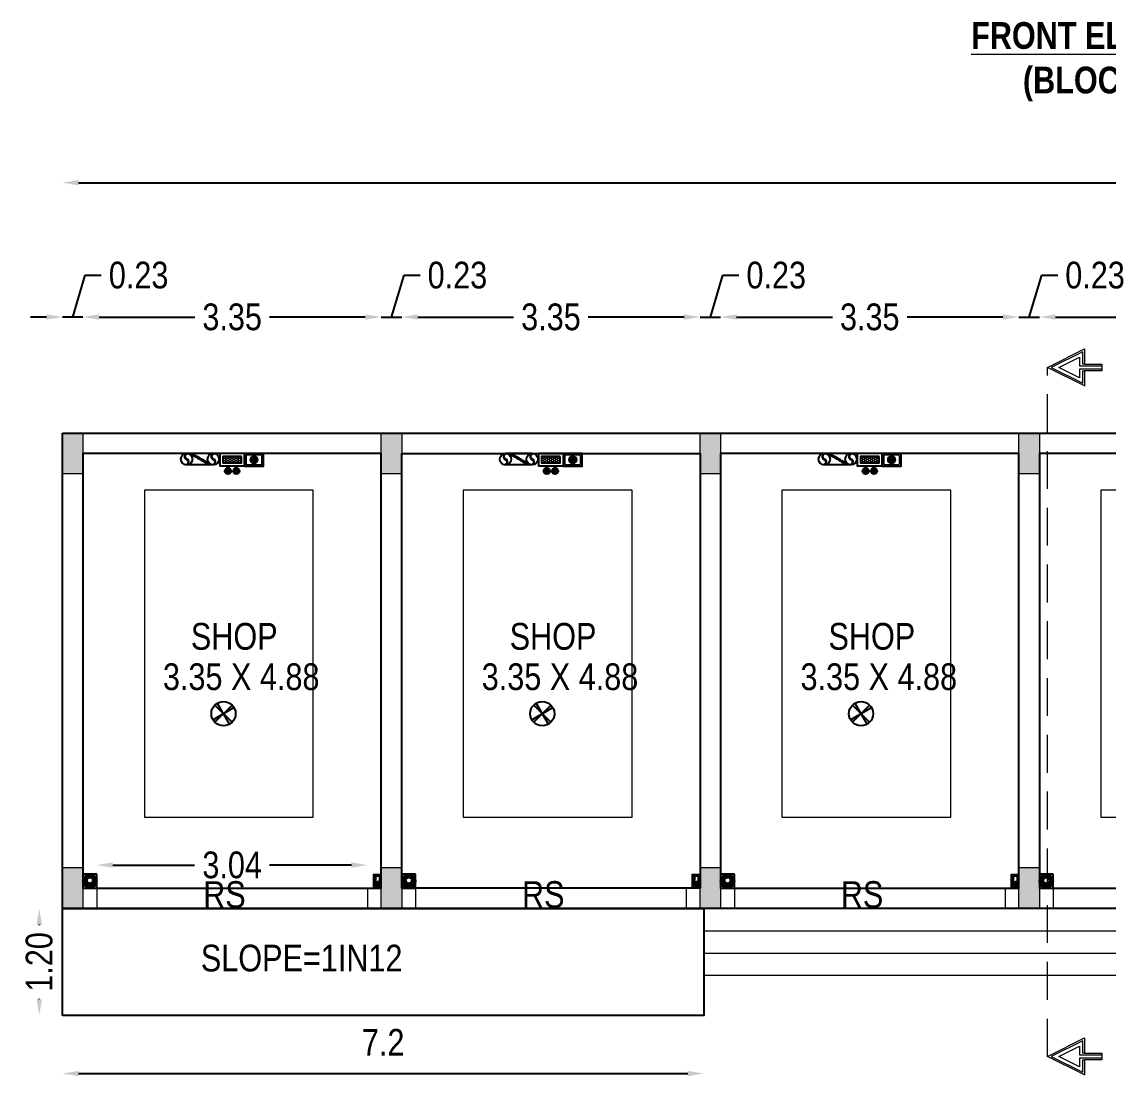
# Model space of a CAD drawing. Header units: metres. Extents: x 3750 to 6203, y 1588 to 3614.
# Drawn here: x 3797.79 to 3809.99, y 1654.06 to 1665.9 of the extents above; entities that cross this region are included whole.
import ezdxf

# ---------------------------------------------------------------- set-up
doc = ezdxf.new("R2010")
doc.units = ezdxf.units.M
doc.linetypes.add('DASHED', pattern=[0.75, 0.5, -0.25])
for name, color, linetype in [('00', 7, 'Continuous'), ('BLK_5_FLR_0_CARPET_AREA', 13, 'Continuous'), ('BLK_6_FLR_0_CARPET_AREA', 13, 'Continuous'), ('BLK_6_FLR_0_EXIT_WIDTH_DOOR', 2, 'Continuous'), ('BLK_6_FLR_0_ROOF_AREA', 54, 'Continuous'), ('BLK_7_DA_RAMP_1', 1, 'Continuous'), ('SOLAR_PANEL', 3, 'Continuous'), ('VPORTS', 6, 'Continuous')]:
    doc.layers.add(name, color=color, linetype=linetype)
doc.styles.get("Standard").update_dxf_attribs({"font": 'swissc.ttf'})
doc.styles.add('style2', font='swisscb.ttf')
doc.styles.add('style2a', font='swissc.ttf')
doc.dimstyles.new('ISO-25', dxfattribs={"dimtxt": 0.6, "dimasz": 0.18, "dimexe": 1.25, "dimexo": 0.625, "dimtad": 1, "dimdsep": 46, "dimtxsty": 'Standard', "dimcen": 0.18, "dimse1": 1, "dimse2": 1, "dimadec": 0, "dimazin": 0, "dimtfac": 1, "dimtmove": 0, "dimatfit": 3, "dimfxl": 0, "dimarcsym": 0})
doc.dimstyles.get("Standard").update_dxf_attribs({"dimtxt": 0.3, "dimasz": 0.18, "dimexe": 0.18, "dimexo": 0.0625, "dimgap": 0.09, "dimtad": 0, "dimzin": 0, "dimdsep": 46, "dimtxsty": 'style2a', "dimcen": 0.09, "dimse1": 1, "dimse2": 1, "dimadec": 0, "dimazin": 0, "dimtfac": 1, "dimtofl": 0, "dimtmove": 0, "dimatfit": 3, "dimfxl": 0, "dimtolj": 1, "dimtzin": 0, "dimarcsym": 0})

# ---------------------------------------------------------------- blocks, each defined once
blk = doc.blocks.new('*D274')
at = {"color": 0, "lineweight": -2, "ltscale": 10}
for p, q in [((3798.366168755708, 1662.583863564685), (3798.506925249216, 1663.053051876373)), ((3798.506925249216, 1663.053051876373), (3798.686925249214, 1663.053051876373)), ((3798.071168755708, 1662.583863564685), (3797.891168755707, 1662.583863564685)), ((3798.48116875571, 1662.583863564685), (3798.251168755708, 1662.583863564685)), ((3798.661168755707, 1662.583863564685), (3798.841168755707, 1662.583863564685))]:
    blk.add_line(p, q, dxfattribs=at)
at = {"color": 0, "ltscale": 10}
for points in [[(3798.071168755708, 1662.613863564685), (3798.071168755708, 1662.553863564685), (3798.251168755708, 1662.583863564685)], [(3798.661168755707, 1662.613863564685), (3798.661168755707, 1662.553863564685), (3798.48116875571, 1662.583863564685)]]:
    blk.add_solid(points, dxfattribs=at)
at = {"layer": 'Defpoints', "color": 0, "ltscale": 10}
for p in [(3798.251168755708, 1662.583863564685), (3798.251168755708, 1661.051225409136), (3798.48116875571, 1661.051225409136)]:
    blk.add_point(p, dxfattribs=at)
at = {"color": 0, "lineweight": 18, "ltscale": 10, "insert": (3799.105951223241, 1663.053051876373), "char_height": 0.3, "attachment_point": 5, "style": 'style2a'}
blk.add_mtext('\\A1;0.23', dxfattribs=at)
blk = doc.blocks.new('*D275')
at = {"color": 0, "lineweight": -2, "ltscale": 10}
for p, q in [((3798.661168755707, 1662.583863564685), (3799.736850573889, 1662.583863564685)), ((3801.651168755706, 1662.583863564685), (3800.575486937525, 1662.583863564685))]:
    blk.add_line(p, q, dxfattribs=at)
at = {"color": 0, "ltscale": 10}
for points in [[(3798.661168755707, 1662.613863564685), (3798.661168755707, 1662.553863564685), (3798.48116875571, 1662.583863564685)], [(3801.651168755706, 1662.613863564685), (3801.651168755706, 1662.553863564685), (3801.831168755706, 1662.583863564685)]]:
    blk.add_solid(points, dxfattribs=at)
at = {"layer": 'Defpoints', "color": 0, "ltscale": 10}
for p in [(3801.831168755706, 1662.583863564685), (3798.48116875571, 1661.051225409136), (3801.831168755706, 1661.051225409133)]:
    blk.add_point(p, dxfattribs=at)
at = {"color": 0, "lineweight": 18, "ltscale": 10, "insert": (3800.156168755707, 1662.583863564685), "char_height": 0.3, "attachment_point": 5, "style": 'style2a'}
blk.add_mtext('\\A1;3.35', dxfattribs=at)
blk = doc.blocks.new('*D276')
at = {"color": 0, "lineweight": -2, "ltscale": 10}
for p, q in [((3801.946168755706, 1662.583863564685), (3802.086925249213, 1663.053051876373)), ((3802.086925249213, 1663.053051876373), (3802.266925249212, 1663.053051876373)), ((3801.651168755706, 1662.583863564685), (3801.471168755706, 1662.583863564685)), ((3801.831168755706, 1662.583863564685), (3802.061168755705, 1662.583863564685)), ((3802.241168755705, 1662.583863564685), (3802.421168755707, 1662.583863564685))]:
    blk.add_line(p, q, dxfattribs=at)
at = {"color": 0, "ltscale": 10}
for points in [[(3801.651168755706, 1662.613863564685), (3801.651168755706, 1662.553863564685), (3801.831168755706, 1662.583863564685)], [(3802.241168755705, 1662.613863564685), (3802.241168755705, 1662.553863564685), (3802.061168755705, 1662.583863564685)]]:
    blk.add_solid(points, dxfattribs=at)
at = {"layer": 'Defpoints', "color": 0, "ltscale": 10}
for p in [(3802.061168755705, 1662.583863564685), (3801.831168755706, 1661.051225409133), (3802.061168755705, 1661.051225409133)]:
    blk.add_point(p, dxfattribs=at)
at = {"color": 0, "lineweight": 18, "ltscale": 10, "insert": (3802.685951223239, 1663.053051876373), "char_height": 0.3, "attachment_point": 5, "style": 'style2a'}
blk.add_mtext('\\A1;0.23', dxfattribs=at)
blk = doc.blocks.new('*D277')
at = {"color": 0, "lineweight": -2, "ltscale": 10}
for p, q in [((3802.241168755712, 1662.583863564687), (3803.316850573894, 1662.583863564687)), ((3805.231168755712, 1662.583863564687), (3804.15548693753, 1662.583863564687))]:
    blk.add_line(p, q, dxfattribs=at)
at = {"color": 0, "ltscale": 10}
for points in [[(3802.241168755712, 1662.613863564686), (3802.241168755712, 1662.553863564687), (3802.061168755713, 1662.583863564687)], [(3805.231168755712, 1662.613863564686), (3805.231168755712, 1662.553863564687), (3805.411168755711, 1662.583863564687)]]:
    blk.add_solid(points, dxfattribs=at)
at = {"layer": 'Defpoints', "color": 0, "ltscale": 10}
for p in [(3805.411168755711, 1662.583863564687), (3802.061168755713, 1661.051225409136), (3805.411168755711, 1661.051225409138)]:
    blk.add_point(p, dxfattribs=at)
at = {"color": 0, "lineweight": 18, "ltscale": 10, "insert": (3803.736168755712, 1662.583863564687), "char_height": 0.3, "attachment_point": 5, "style": 'style2a'}
blk.add_mtext('\\A1;3.35', dxfattribs=at)
blk = doc.blocks.new('*D278')
at = {"color": 0, "lineweight": -2, "ltscale": 10}
for p, q in [((3805.526168755704, 1662.583863564685), (3805.666925249211, 1663.053051876373)), ((3805.666925249211, 1663.053051876373), (3805.84692524921, 1663.053051876373)), ((3805.231168755705, 1662.583863564685), (3805.051168755704, 1662.583863564685)), ((3805.411168755706, 1662.583863564685), (3805.641168755704, 1662.583863564685)), ((3805.821168755704, 1662.583863564685), (3806.001168755705, 1662.583863564685))]:
    blk.add_line(p, q, dxfattribs=at)
at = {"color": 0, "ltscale": 10}
for points in [[(3805.231168755705, 1662.613863564685), (3805.231168755705, 1662.553863564685), (3805.411168755706, 1662.583863564685)], [(3805.821168755704, 1662.613863564685), (3805.821168755704, 1662.553863564685), (3805.641168755704, 1662.583863564685)]]:
    blk.add_solid(points, dxfattribs=at)
at = {"layer": 'Defpoints', "color": 0, "ltscale": 10}
for p in [(3805.641168755704, 1662.583863564685), (3805.411168755706, 1661.051225409136), (3805.641168755704, 1661.05122540913)]:
    blk.add_point(p, dxfattribs=at)
at = {"color": 0, "lineweight": 18, "ltscale": 10, "insert": (3806.265951223237, 1663.053051876373), "char_height": 0.3, "attachment_point": 5, "style": 'style2a'}
blk.add_mtext('\\A1;0.23', dxfattribs=at)
blk = doc.blocks.new('*D279')
at = {"color": 0, "lineweight": -2, "ltscale": 10}
for p, q in [((3805.821168755708, 1662.58386356469), (3806.896850573887, 1662.58386356469)), ((3808.811168755703, 1662.58386356469), (3807.735486937524, 1662.58386356469))]:
    blk.add_line(p, q, dxfattribs=at)
at = {"color": 0, "ltscale": 10}
for points in [[(3805.821168755708, 1662.61386356469), (3805.821168755708, 1662.55386356469), (3805.641168755708, 1662.58386356469)], [(3808.811168755703, 1662.61386356469), (3808.811168755703, 1662.55386356469), (3808.991168755702, 1662.58386356469)]]:
    blk.add_solid(points, dxfattribs=at)
at = {"layer": 'Defpoints', "color": 0, "ltscale": 10}
for p in [(3808.991168755702, 1662.58386356469), (3805.641168755708, 1661.051225409136), (3808.991168755702, 1661.05122540914)]:
    blk.add_point(p, dxfattribs=at)
at = {"color": 0, "lineweight": 18, "ltscale": 10, "insert": (3807.316168755705, 1662.58386356469), "char_height": 0.3, "attachment_point": 5, "style": 'style2a'}
blk.add_mtext('\\A1;3.35', dxfattribs=at)
blk = doc.blocks.new('*D280')
at = {"color": 0, "lineweight": -2, "ltscale": 10}
for p, q in [((3809.1061687557, 1662.583863564685), (3809.246925249207, 1663.053051876373)), ((3809.246925249207, 1663.053051876373), (3809.426925249208, 1663.053051876373)), ((3808.811168755698, 1662.583863564685), (3808.631168755698, 1662.583863564685)), ((3808.991168755698, 1662.583863564685), (3809.221168755702, 1662.583863564685)), ((3809.401168755702, 1662.583863564685), (3809.581168755702, 1662.583863564685))]:
    blk.add_line(p, q, dxfattribs=at)
at = {"color": 0, "ltscale": 10}
for points in [[(3808.811168755698, 1662.613863564685), (3808.811168755698, 1662.553863564685), (3808.991168755698, 1662.583863564685)], [(3809.401168755702, 1662.613863564685), (3809.401168755702, 1662.553863564685), (3809.221168755702, 1662.583863564685)]]:
    blk.add_solid(points, dxfattribs=at)
at = {"layer": 'Defpoints', "color": 0, "ltscale": 10}
for p in [(3809.221168755702, 1662.583863564685), (3808.991168755698, 1661.051225409136), (3809.221168755702, 1661.051225409136)]:
    blk.add_point(p, dxfattribs=at)
at = {"color": 0, "lineweight": 18, "ltscale": 10, "insert": (3809.845951223233, 1663.053051876373), "char_height": 0.3, "attachment_point": 5, "style": 'style2a'}
blk.add_mtext('\\A1;0.23', dxfattribs=at)
blk = doc.blocks.new('*D281')
at = {"color": 0, "lineweight": -2, "ltscale": 10}
for p, q in [((3809.401168755702, 1662.583863564685), (3810.476850573883, 1662.583863564685)), ((3812.391168755701, 1662.583863564685), (3811.31548693752, 1662.583863564685))]:
    blk.add_line(p, q, dxfattribs=at)
at = {"color": 0, "ltscale": 10}
for points in [[(3809.401168755702, 1662.613863564685), (3809.401168755702, 1662.553863564685), (3809.221168755702, 1662.583863564685)], [(3812.391168755701, 1662.613863564685), (3812.391168755701, 1662.553863564685), (3812.5711687557, 1662.583863564685)]]:
    blk.add_solid(points, dxfattribs=at)
at = {"layer": 'Defpoints', "color": 0, "ltscale": 10}
for p in [(3812.5711687557, 1662.583863564685), (3809.221168755702, 1661.051225409136), (3812.5711687557, 1661.051225409136)]:
    blk.add_point(p, dxfattribs=at)
at = {"color": 0, "lineweight": 18, "ltscale": 10, "insert": (3810.896168755702, 1662.583863564685), "char_height": 0.3, "attachment_point": 5, "style": 'style2a'}
blk.add_mtext('\\A1;3.35', dxfattribs=at)
blk = doc.blocks.new('*D291')
at = {"color": 0, "lineweight": -2, "ltscale": 10}
for p, q in [((3798.431168755707, 1664.092147696647), (3812.167402521935, 1664.092147696647)), ((3826.941168755695, 1664.092147696647), (3813.204934989467, 1664.092147696647))]:
    blk.add_line(p, q, dxfattribs=at)
at = {"color": 0, "ltscale": 10}
for points in [[(3798.431168755707, 1664.122147696647), (3798.431168755707, 1664.062147696647), (3798.251168755708, 1664.092147696647)], [(3826.941168755695, 1664.122147696647), (3826.941168755695, 1664.062147696647), (3827.121168755695, 1664.092147696647)]]:
    blk.add_solid(points, dxfattribs=at)
at = {"layer": 'Defpoints', "color": 0, "ltscale": 10}
for p in [(3827.121168755695, 1664.092147696647), (3798.251168755708, 1661.281225409136), (3827.121168755695, 1661.281225409116)]:
    blk.add_point(p, dxfattribs=at)
at = {"color": 0, "lineweight": 18, "ltscale": 10, "insert": (3812.686168755701, 1664.092147696647), "char_height": 0.3, "attachment_point": 5, "style": 'style2a'}
blk.add_mtext('\\A1;28.87', dxfattribs=at)
blk = doc.blocks.new('*D331')
at = {"layer": 'BLK_6_FLR_0_EXIT_WIDTH_DOOR', "color": 0, "lineweight": -2}
for p, q in [((3798.816168755706, 1656.429116486747), (3799.735194729731, 1656.429116486747)), ((3801.496168755704, 1656.429116486747), (3800.577142781679, 1656.429116486747))]:
    blk.add_line(p, q, dxfattribs=at)
at = {"layer": 'BLK_6_FLR_0_EXIT_WIDTH_DOOR', "color": 0}
for points in [[(3798.816168755706, 1656.459116486747), (3798.816168755706, 1656.399116486747), (3798.636168755706, 1656.429116486747)], [(3801.496168755704, 1656.459116486747), (3801.496168755704, 1656.399116486747), (3801.676168755704, 1656.429116486747)]]:
    blk.add_solid(points, dxfattribs=at)
at = {"layer": 'Defpoints', "color": 0}
for p in [(3801.676168755704, 1656.429116486747), (3798.636168755706, 1656.171225409136), (3801.676168755704, 1656.171225409136)]:
    blk.add_point(p, dxfattribs=at)
at = {"layer": 'BLK_6_FLR_0_EXIT_WIDTH_DOOR', "color": 0, "insert": (3800.156168755705, 1656.429116486747), "char_height": 0.3, "attachment_point": 5, "style": 'style2a'}
blk.add_mtext('\\A1;3.04', dxfattribs=at)
blk = doc.blocks.new('*D333')
at = {"layer": 'BLK_7_DA_RAMP_1', "color": 0, "lineweight": -2}
for p, q in [((3797.990163436917, 1655.761225409136), (3797.990163436917, 1655.754991642902)), ((3797.990163436917, 1654.921225409136), (3797.990163436917, 1654.927459175369))]:
    blk.add_line(p, q, dxfattribs=at)
at = {"layer": 'BLK_7_DA_RAMP_1', "color": 0}
for points in [[(3797.960163436917, 1655.761225409136), (3798.020163436917, 1655.761225409136), (3797.990163436917, 1655.941225409136)], [(3797.960163436917, 1654.921225409136), (3798.020163436917, 1654.921225409136), (3797.990163436917, 1654.741225409136)]]:
    blk.add_solid(points, dxfattribs=at)
at = {"layer": 'Defpoints', "color": 0}
for p in [(3797.990163436917, 1655.941225409136), (3804.210617631819, 1655.941225409136), (3804.210617631819, 1654.741225409136)]:
    blk.add_point(p, dxfattribs=at)
at = {"layer": 'BLK_7_DA_RAMP_1', "color": 0, "insert": (3797.990163436917, 1655.341225409134), "char_height": 0.3, "attachment_point": 5, "rotation": 90, "style": 'style2a'}
blk.add_mtext('\\A1;1.20', dxfattribs=at)
blk = doc.blocks.new('*D334')
at = {"layer": 'BLK_7_DA_RAMP_1', "color": 0, "lineweight": -2}
blk.add_line((3798.431168755705, 1654.087162557296), (3805.273249922973, 1654.087162557296), dxfattribs=at)
at = {"layer": 'BLK_7_DA_RAMP_1', "color": 0}
for points in [[(3798.431168755705, 1654.117162557296), (3798.431168755705, 1654.057162557296), (3798.251168755705, 1654.087162557296)], [(3805.273249922973, 1654.117162557296), (3805.273249922973, 1654.057162557296), (3805.453249922973, 1654.087162557296)]]:
    blk.add_solid(points, dxfattribs=at)
at = {"layer": 'Defpoints', "color": 0}
for p in [(3798.251168755705, 1655.360024848178), (3805.453249922973, 1655.360024848178), (3805.453249922973, 1654.087162557296)]:
    blk.add_point(p, dxfattribs=at)
at = {"layer": 'BLK_7_DA_RAMP_1', "color": 0, "insert": (3801.852209339339, 1654.438331388465), "char_height": 0.3, "attachment_point": 5}
blk.add_mtext('7.2', dxfattribs=at)
blk = doc.blocks.new('auto-sprinkler')
at = {"layer": '00'}
h = blk.add_hatch(color=161, dxfattribs=at)
h.dxf.hatch_style = 1
h.paths.add_polyline_path([(5.82e-14, -1.293e-13), (-0.0750000000000014, 0.1299038105677039, 0.0655434628151658), (-0.106066017177958, 0.1060660171780574)])
h.paths.add_polyline_path([(-1.805e-13, -6.54e-14), (0.1299038105676527, 0.0749999999999943, 0.0655434628153172), (0.1060660171779424, 0.1060660171780148)])
h.paths.add_polyline_path([(0.0749999999999432, -0.1299038105676598, 0.0655434628150144), (0.1060660171778358, -0.1060660171780774), (5.83e-14, -1.293e-13)])
h.paths.add_polyline_path([(-0.129903810567711, -0.0749999999999502, 0.0655434628151658), (-0.1060660171780645, -0.1060660171779068), (-1.804e-13, -6.53e-14)])
at = {"layer": '00', "color": 170}
for points in [[(-0.1299038105676409, -0.0749999999999098), (0.1299038105675827, 0.0749999999999538)], [(-0.1060660171781656, -0.1060660171780079), (0.1060660171777663, 0.1060660171778387)], [(0.1060660171777663, -0.1060660171780079), (-0.1060660171778245, 0.106066017177924)], [(0.0749999999999027, -0.1299038105675898), (-0.0749999999999609, 0.1299038105676338)]]:
    blk.add_lwpolyline(points, dxfattribs=at)
blk.add_circle((-2.91e-14, 2.2e-14), 0.15, dxfattribs=at)
blk = doc.blocks.new('siern')
blk.add_hatch(color=5).paths.add_polyline_path([(-0.1593222198534196, 4.061119889346909, -0.050918795279975), (-2.084215844903134, 0.0151086477926867, 0.0925672966546958), (-4.033540109677136, -4.074294274310353, -0.0032073073232835), (-4.026732467605971, -4.061119889249931, -0.0483688946395163), (-3.836825126619751, -3.704532133112332, -0.0178884246563004), (-1.736111600250296, -0.1050856800138717, 0.1175623139878069)])
at = {"layer": 'VPORTS', "lineweight": 18}
h = blk.add_hatch(color=20, dxfattribs=at)
edge = h.paths.add_edge_path()
edge.add_arc((-3.003242993894826, 5.125836620620271), 1.15591213153334, 152.305571092109, 342.6944289075761)
edge.add_arc((-1.069537870018141, 4.324869732675344), 0.947658435111645, -16.15980825423901, 151.159808253957, ccw=False)
edge.add_arc((-1.182811693612317, 4.598336933856721), 1.155912131525198, 332.3055710921348, 522.6944289076076)
edge.add_arc((-3.116516817488141, 5.399303821803434), 0.9476584351198534, 163.8401917457499, 331.159808253898, ccw=False)
h = blk.add_hatch(color=20, dxfattribs=at)
edge = h.paths.add_edge_path()
edge.add_arc((-3.003242993894497, -4.598336933864606), 1.155912131531942, 152.3055710922763, 342.6944289077433)
edge.add_arc((-1.069537870018141, -5.399303821805893), 0.947658435111645, -16.15980825423901, 151.159808253957, ccw=False)
edge.add_arc((-1.182811693611987, -5.125836620620876), 1.155912131526594, 332.3055710919675, 522.6944289074403)
edge.add_arc((-3.116516817488947, -4.324869732677806), 0.9476584351170516, 163.8401917461589, 331.1598082543069, ccw=False)
at = {"color": 1}
for points in [[(-4.186054687499563, -4.862086777240619), (-4.186054687499563, 4.862086777240619)], [(0, -4.862086777240619), (0, 4.862086777240619)]]:
    blk.add_lwpolyline(points, dxfattribs=at)
at = {"color": 5}
blk.add_lwpolyline([(-0.1593222198534196, 4.061119889346909, -0.050918795279975), (-2.084215844903134, 0.0151086477926867, 0.0925672966540532), (-4.033540109669047, -4.074294274279964, -0.0196862209365316), (-1.736111600250296, -0.1050856800138717, 0.1175623139878069)], format="xyb", close=True, dxfattribs=at)
at = {"layer": 'VPORTS', "color": 251, "lineweight": 18}
for points in [[(-4.026732467633336, 5.663053665186451, 1.095032819744272), (-1.899656831361426, 4.781990088442399, -0.8950427931265029), (-0.159322219880778, 4.061119889294785, 1.095032819744327), (-2.286397856138135, 4.942183466031565, -0.8950427931261273)], [(-4.026732467633336, -4.061119889302061, 1.095032819744272), (-1.899656831361426, -4.942183466038841, -0.8950427931265029), (-0.159322219880778, -5.663053665186451, 1.095032819744327), (-2.286397856138135, -4.781990088442399, -0.8950427931261273)]]:
    blk.add_lwpolyline(points, format="xyb", close=True, dxfattribs=at)
at = {"layer": 'VPORTS'}
for centre in [(-2.093027343749779, 4.862086777240619), (-2.093027343749779, -4.862086777240619)]:
    blk.add_circle(centre, 2.09302734375, dxfattribs=at)
at = {"layer": 'VPORTS', "lineweight": 18}
blk.add_circle((-2.093027343749779, -4.862086777240619), 2.09302734375, dxfattribs=at)
blk = doc.blocks.new('EmerLight')
h = blk.add_hatch(color=1)
edge = h.paths.add_edge_path()
edge.add_arc((0, 12.75), 2.25, 0, 360)
for points in [[(-0.375, 9), (0.375, 9), (0.375, 10.53147008133764, -0.083920216900384), (-0.375, 10.53147008133764)], [(6.375, 10.53147008133764, -0.083920216900384), (5.625, 10.53147008133764), (5.625, 9), (6.375, 9)]]:
    blk.add_hatch(color=171).paths.add_polyline_path(points)
h = blk.add_hatch(color=1)
edge = h.paths.add_edge_path()
edge.add_arc((6, 12.75), 2.25, 0, 360)
at = {"lineweight": 18}
h = blk.add_hatch(dxfattribs=at)
h.set_pattern_fill('HONEY', color=145, scale=7.5, style=0)
h.set_pattern_definition([(0, (-23575.41711731013, -1310.215376773727), (1.40625, 0.8118988124999997), [0.9375, -1.875]), (120, (-23575.41711731013, -1310.215376773727), (-1.406249996927416, 0.8118988178218671), [0.9374999999999996, -1.874999999999999]), (59.99999999999999, (-23575.41711731013, -1310.215376773727), (3.0725816e-09, 1.623797630321865), [-1.875, 0.9375])])
h.paths.add_polyline_path([(-3.75, 2.25), (9.75, 2.25), (9.75, 6.75), (-3.75, 6.75)])
at = {"color": 5}
for points in [[(-6, 0), (12, 0), (12, 9), (-6, 9)], [(-3.75, 2.25), (9.75, 2.25), (9.75, 6.75), (-3.75, 6.75)]]:
    blk.add_lwpolyline(points, close=True, dxfattribs=at)
at = {"color": 171}
for points in [[(-0.375, 10.53147008133766), (-0.375, 9)], [(0.375, 10.53147008133766), (0.375, 9)], [(5.625, 10.53147008133766), (5.625, 9)], [(6.375, 10.53147008133766), (6.375, 9)]]:
    blk.add_lwpolyline(points, dxfattribs=at)
at = {"color": 1}
for centre in [(0, 12.75), (6, 12.75)]:
    blk.add_circle(centre, 2.25, dxfattribs=at)
blk = doc.blocks.new('switch1')
for points in [[(7.344669914111362, 10.87500000000051), (6.969669914111362, 10.5), (-6.969669914111362, 10.50000000000051), (-7.344669914111362, 10.875)], [(-7.875, 10.34466991411068), (-7.5, 9.96966991411068), (-7.5, 2.030330085889318), (-7.875, 1.655330085889318)], [(-7.344669914111362, 1.124999999999487), (-6.969669914111362, 1.5), (6.969669914111362, 1.499999999999485), (7.344669914111362, 1.125)], [(7.875, 1.655330085889318), (7.5, 2.030330085889318), (7.5, 9.96966991411068), (7.875, 10.34466991411068)]]:
    blk.add_hatch(color=254).paths.add_polyline_path(points)
h = blk.add_hatch(color=20)
edge = h.paths.add_edge_path()
edge.add_arc((0, 6), 3.75, 0, 360)
edge = h.paths.add_edge_path(flags=17)
edge.add_arc((0, 6), 2.25, 0, 360)
h = blk.add_hatch()
h.set_pattern_fill('ANSI31', color=1, scale=0.3, style=0)
h.set_pattern_definition([(45, (0, 0), (-0.6735192090801866, 0.6735192090801866), [])])
edge = h.paths.add_edge_path()
edge.add_arc((0, 6), 2.25, 0, 360)
at = {"color": 7, "lineweight": 25}
blk.add_lwpolyline([(-9, 0), (9, 0), (9, 12), (-9, 12)], close=True, dxfattribs=at)
at = {"color": 7, "lineweight": 20}
for points in [[(7.344669914111362, 10.87500000000051), (6.969669914111362, 10.5), (-6.969669914111362, 10.50000000000051), (-7.344669914111362, 10.875)], [(-7.875, 10.34466991411068), (-7.5, 9.96966991411068), (-7.5, 2.030330085889318), (-7.875, 1.655330085889318)], [(-7.344669914111362, 1.124999999999487), (-6.969669914111362, 1.5), (6.969669914111362, 1.499999999999485), (7.344669914111362, 1.125)], [(7.875, 1.655330085889318), (7.5, 2.030330085889318), (7.5, 9.96966991411068), (7.875, 10.34466991411068)]]:
    blk.add_lwpolyline(points, close=True, dxfattribs=at)
at = {"color": 20, "lineweight": 5}
for radius in [3.75, 2.25]:
    blk.add_circle((0, 6), radius, dxfattribs=at)
blk = doc.blocks.new('cylinder1')
for color, points in [(250, [(-7.5, 38.5), (-7.5, 37), (-1.5, 37), (1.819e-12, 37), (1.819e-12, 38.49999999999989)]), (250, [(-1.5, 36.49111867737474), (-1.5, 37), (-7.5, 35.86409997163537), (-7.5, 35.60965931032275), (-6.156004991853456, 35.60965931032275)]), (7, [(-3.582362558996101, 28.5413344918561, 1), (-4.882362558996101, 28.5413344918561, 1)]), (250, [(-1.5, 37), (-1.5, 33), (0, 33), (0, 34), (-0.25, 34), (-0.25, 36), (0, 36), (0, 37)]), (253, [(0.25, 36), (-0.25, 36), (-0.25, 34), (0.25, 34)]), (250, [(1.5, 37), (0, 37), (0, 36), (0.25, 36), (0.25, 34), (0, 34), (0, 33), (1.5, 33)]), (250, [(1.5, 36), (1.5, 35.5), (6.005287903726634, 35.5, -0.3128595630404711), (6, 6.750000000000008), (6, 6.199155247696468, 0.33166186902408), (6.116349988142244, 36)]), (254, [(6, 5.949155247696468), (6, 5.699155247696468), (6.5, 5.699155247696468), (6.5, 7.499999999999996), (6, 7.499999999999996), (6, 7.249999999999996), (6.25, 7.249999999999996), (6.25, 5.949155247696468)])]:
    blk.add_hatch(color=color).paths.add_polyline_path(points)
at = {"lineweight": 25}
for points in [[(-1.5, 36.49111867737474), (-6.156004991853478, 35.60965931032274), (-7.5, 35.60965931032274), (-7.5, 35.86409997163537), (-1.5, 37), (-7.5, 37), (-7.5, 38.5), (1.819e-12, 38.49999999999989), (1.819e-12, 37)], [(-1.5, 37), (1.5, 37), (1.5, 32.80947501931109)], [(-1.5, 32.80947501931109), (-1.5, 37)], [(-1.5, 33), (1.5, 33)], [(0, 36), (0, 37)], [(0, 33), (0, 34)]]:
    blk.add_lwpolyline(points, dxfattribs=at)
at = {"lineweight": 15}
blk.add_lwpolyline([(-6, 27), (6, 27, 0.9999999999999998)], format="xyb", close=True, dxfattribs=at)
for points in [[(-6, 27), (6, 27)], [(-6, 0), (6, 0)], [(6, 13.5), (6, 0)], [(6, 6.75), (6, 0)]]:
    blk.add_lwpolyline(points)
for points in [[(-6, 27), (6, 27), (6, 0), (-6, 0)], [(-4, 19), (-4, 25), (4, 25), (4, 19)]]:
    blk.add_lwpolyline(points, close=True, dxfattribs=at)
at = {"lineweight": 25}
blk.add_lwpolyline([(0.25, 34), (0.25, 36), (-0.25, 36), (-0.25, 34)], close=True, dxfattribs=at)
at = {"lineweight": 20}
blk.add_lwpolyline([(6, 6.75), (6, 6.199155247696468, 0.33166186902408), (6.116349988142244, 36), (1.5, 36), (1.5, 35.5), (6.005287903726638, 35.5, -0.3128595630404712)], format="xyb", close=True, dxfattribs=at)
blk.add_lwpolyline([(6, 5.949155247696468), (6, 5.699155247696468), (6.5, 5.699155247696468), (6.5, 7.499999999999996), (6, 7.499999999999996), (6, 7.249999999999996), (6.25, 7.249999999999996), (6.25, 5.949155247696468)], close=True)
at = {"lineweight": 25}
blk.add_circle((-4.232362558996101, 28.5413344918561), 0.75, dxfattribs=at)
blk.add_circle((-4.232362558996101, 28.5413344918561), 0.65)
blk = doc.blocks.new('cylinderfinal')
at = {"lineweight": 20}
for points in [[(-13.5, -45), (13.5, -45), (13.5, 0), (-13.5, 0)], [(-10.5, -42), (10.5, -42), (10.5, -3.000000000000003), (-10.5, -3)]]:
    blk.add_lwpolyline(points, close=True, dxfattribs=at)
blk.add_lwpolyline([(-10.5, -42), (10.5, -42), (10.5, -3.000000000000003), (-10.5, -3)], close=True)
at = {"lineweight": 15, "xscale": 0.8699999999998906, "yscale": 0.8699999999998906, "zscale": 1.5}
blk.add_blockref('cylinder1', (-0.9169508714730908, -39.34066445374083), dxfattribs=at)
blk = doc.blocks.new('firehose')
for color, points in [(1, [(17.86590924663701, -33.80699138375383, -0.116019250224305), (19.87579712504467, -42.77884124641268, 8.409187339897612), (14.59864054587834, -51.09568462217719), (14.77462580959121, -50.77462580962811, 0.1304771358826283), (16.87429619267437, -42.26563069466236, -8.334124280871839)]), (1, [(14.77462580960812, -50.77462580959722), (16.97056274847867, -52.97056274847321, 1.016121270503578), (-17.69770766127203, -32.71501239939127, 0.1199886114363758), (-17.22691750119171, -41.21855472397618, -1.237160893247075)]), (46, [(11.7215557009913, -56.1764135710655), (11.1782557328388, -55.44013883738443), (13.28999017388378, -53.48312164735034), (14.77462580960855, -50.77462580959764), (16.97056274848546, -52.97056274848), (14.64841727244311, -54.01667111922507)])]:
    blk.add_hatch(color=color).paths.add_polyline_path(points)
at = {"color": 240}
blk.add_lwpolyline([(-36, -72), (36, -72), (36, 0), (-36, 0)], close=True, dxfattribs=at)
at = {"color": 46}
blk.add_lwpolyline([(11.7215557009913, -56.1764135710655), (11.1782557328388, -55.44013883738443), (13.28999017388378, -53.48312164735034), (14.77462580960855, -50.77462580959764), (16.97056274848546, -52.97056274848), (14.64841727244311, -54.01667111922507)], close=True, dxfattribs=at)
at = {"color": 240}
for radius in [36, 33, 30, 27, 24]:
    blk.add_circle((0, -36), radius, dxfattribs=at)
for centre, radius, start, end in [((0, -36), 21, 341.1675392881562, 315.0000000001473), ((0, -36), 18, 6.997948917371504, 339.6294282853439), ((-0.2015950538298057, -42.56555608450435), 20.07852502711841, 328.7873606831993, 150.6199113101466), ((-0.2015950538298057, -42.56555608450435), 17.0785250271184, 331.2710783775393, 175.476322851673)]:
    blk.add_arc(centre, radius, start, end, dxfattribs=at)

msp = doc.modelspace()

# ---------------------------------------------------------------- hatches: boundary and pattern name
at = {"lineweight": 18, "ltscale": 10}
h = msp.add_hatch(color=256, dxfattribs=at)
h.dxf.hatch_style = 1
h.paths.add_polyline_path([(3798.251169419835, 1660.821225409136), (3798.481169419839, 1660.821225409136), (3798.481169419839, 1661.281225409136), (3798.251169419835, 1661.281225409136)])
h = msp.add_hatch(color=256, dxfattribs=at)
h.dxf.hatch_style = 1
h.paths.add_polyline_path([(3801.831169419833, 1660.821225409133), (3802.061169419836, 1660.821225409133), (3802.061169419836, 1661.281225409133), (3801.831169419833, 1661.281225409133)])
h = msp.add_hatch(color=256, dxfattribs=at)
h.dxf.hatch_style = 1
h.paths.add_polyline_path([(3805.411169419833, 1660.82122540913), (3805.641169419834, 1660.82122540913), (3805.641169419834, 1661.28122540913), (3805.411169419833, 1661.28122540913)])
h = msp.add_hatch(color=256, dxfattribs=at)
h.dxf.hatch_style = 1
h.paths.add_polyline_path([(3808.991169419831, 1660.821225409128), (3809.221169419833, 1660.821225409128), (3809.221169419833, 1661.281225409128), (3808.991169419831, 1661.281225409128)])
h = msp.add_hatch(color=256, dxfattribs=at)
h.dxf.hatch_style = 1
h.paths.add_polyline_path([(3798.251169419831, 1655.941225409135), (3798.481169419835, 1655.941225409135), (3798.481169419835, 1656.401225409135), (3798.251169419831, 1656.401225409135)])
h = msp.add_hatch(color=256, dxfattribs=at)
h.dxf.hatch_style = 1
h.paths.add_polyline_path([(3801.83116941983, 1655.941225409133), (3802.061169419835, 1655.941225409133), (3802.061169419835, 1656.401225409133), (3801.83116941983, 1656.401225409133)])
h = msp.add_hatch(color=256, dxfattribs=at)
h.dxf.hatch_style = 1
h.paths.add_polyline_path([(3805.411169419829, 1655.94122540913), (3805.641169419831, 1655.94122540913), (3805.641169419831, 1656.40122540913), (3805.411169419829, 1656.40122540913)])
h = msp.add_hatch(color=256, dxfattribs=at)
h.dxf.hatch_style = 1
h.paths.add_polyline_path([(3808.991169419826, 1655.941225409128), (3809.221169419829, 1655.941225409128), (3809.221169419829, 1656.401225409128), (3808.991169419826, 1656.401225409128)])

# ---------------------------------------------------------------- linework, layer by layer
at = {"linetype": 'ByBlock', "lineweight": 18}
for p, q in [((3809.313197082428, 1662.017206464007), (3809.727971032013, 1662.22545145535)), ((3809.727971032013, 1662.22545145535), (3809.727971032013, 1662.055578130676)), ((3809.727203598681, 1661.810203205882), (3809.313197082428, 1662.017206464007)), ((3809.727971032013, 1662.055578130676), (3809.921491356345, 1662.055578130676)), ((3809.921491356345, 1661.97883479733), (3809.727971032013, 1661.97883479733)), ((3809.727971032013, 1661.97883479733), (3809.727971032013, 1661.808961472664)), ((3809.921491356345, 1662.055578130676), (3809.921491356345, 1661.97883479733)), ((3809.313197082428, 1654.279016917602), (3809.727971032013, 1654.487261908945)), ((3809.727971032013, 1654.487261908945), (3809.727971032013, 1654.317388584271)), ((3809.727203598681, 1654.072013659477), (3809.313197082428, 1654.279016917602)), ((3809.727971032013, 1654.317388584271), (3809.921491356345, 1654.317388584271)), ((3809.921491356345, 1654.317388584271), (3809.921491356345, 1654.240645250926)), ((3809.921491356345, 1654.240645250926), (3809.727971032013, 1654.240645250926)), ((3809.727971032013, 1654.240645250926), (3809.727971032013, 1654.070771926259))]:
    msp.add_line(p, q, dxfattribs=at)
at = {"linetype": 'DASHED', "lineweight": 18, "ltscale": 0.85}
msp.add_line((3809.313197082428, 1654.279016917602), (3809.313197082428, 1662.017206464003), dxfattribs=at)
at = {"linetype": 'Continuous', "lineweight": 18}
for p, q in [((3798.251168755708, 1661.281225409136), (3827.121168755701, 1661.281225409136)), ((3798.251168755708, 1661.281225409136), (3798.251168755708, 1655.941225409135)), ((3798.48116875571, 1661.051225409136), (3801.831168755703, 1661.051225409136)), ((3798.48116875571, 1661.051225409136), (3798.481168755705, 1656.171225409136)), ((3801.831168755706, 1661.051225409133), (3801.831168755703, 1656.171225409133)), ((3802.061168755713, 1661.051225409136), (3805.411168755706, 1661.051225409136)), ((3802.061168755705, 1661.051225409133), (3802.061168755702, 1656.171225409133)), ((3805.411168755706, 1661.051225409131), (3805.4111687557, 1656.171225409131)), ((3805.641168755708, 1661.051225409136), (3808.991168755698, 1661.051225409136)), ((3805.641168755704, 1661.05122540913), (3805.6411687557, 1656.17122540913)), ((3808.991168755702, 1661.051225409128), (3808.991168755698, 1656.171225409128)), ((3809.221168755702, 1661.051225409136), (3812.5711687557, 1661.051225409136)), ((3809.221168755702, 1661.051225409128), (3809.221168755698, 1656.171225409128)), ((3798.48116875571, 1656.171225409136), (3798.636168755706, 1656.171225409136)), ((3798.636168755704, 1656.171225409136), (3798.636168755704, 1655.941225409135)), ((3801.676168755707, 1656.171225409136), (3801.831168755695, 1656.171225409136)), ((3801.676168755704, 1656.171225409136), (3801.676168755704, 1655.941225409135)), ((3802.061168755705, 1656.171225409136), (3802.216168755708, 1656.171225409136)), ((3802.216168755708, 1656.171225409131), (3802.216168755708, 1655.94122540913)), ((3805.256168755708, 1656.171225409136), (3805.411168755697, 1656.171225409136)), ((3805.256168755708, 1656.171225409131), (3805.256168755708, 1655.94122540913)), ((3805.641168755704, 1656.171225409136), (3805.796168755706, 1656.171225409136)), ((3805.796168755706, 1656.171225409128), (3805.796168755706, 1655.941225409128)), ((3808.836168755703, 1656.171225409136), (3808.991168755698, 1656.171225409136)), ((3808.836168755706, 1656.171225409128), (3808.836168755706, 1655.941225409128)), ((3809.221168755702, 1656.171225409136), (3809.376168755705, 1656.171225409136)), ((3809.376168755705, 1656.171225409136), (3809.376168755705, 1655.941225409136)), ((3798.251168755705, 1655.941225409135), (3798.636168755706, 1655.941225409135)), ((3798.251168755712, 1655.941225409135), (3827.121168755693, 1655.941225409135)), ((3798.251168755712, 1655.941225409135), (3798.251168755712, 1655.191225409135)), ((3801.676168755704, 1655.941225409135), (3802.216168755708, 1655.941225409136)), ((3805.256168755713, 1655.941225409135), (3805.796168755703, 1655.941225409135)), ((3808.836168755703, 1655.941225409135), (3809.376168755705, 1655.941225409135)), ((3805.453249922973, 1655.691225409136), (3827.121168755693, 1655.691225409136)), ((3805.453249922973, 1655.441225409135), (3827.121168755693, 1655.441225409135)), ((3805.453249922973, 1655.191225409135), (3827.121168755693, 1655.191225409135))]:
    msp.add_line(p, q, dxfattribs=at)
at = {"linetype": 'ByBlock', "lineweight": 18}
for points in [[(3809.727971032013, 1662.055578130676), (3809.708785198678, 1662.055578130676), (3809.708785198678, 1662.19440812491), (3809.354381876872, 1662.017206464007)], [(3809.921491356345, 1661.998020630672), (3809.670413532002, 1661.998020630672), (3809.670413532002, 1661.902091463985), (3809.440183531966, 1662.017206464007), (3809.670413532002, 1662.132321464022), (3809.670413532002, 1662.036392297341), (3809.689599365341, 1662.036392297341), (3809.921491356345, 1662.036392297341)], [(3809.354381876872, 1662.017206464007), (3809.708785198678, 1661.840004803104), (3809.708785198678, 1661.97883479733), (3809.727203598681, 1661.97883479733)], [(3809.727971032013, 1654.317388584271), (3809.708785198678, 1654.317388584271), (3809.708785198678, 1654.456218578505), (3809.354381876872, 1654.279016917602)], [(3809.921491356345, 1654.259831084267), (3809.670413532002, 1654.259831084267), (3809.670413532002, 1654.16390191758), (3809.440183531966, 1654.279016917602), (3809.670413532002, 1654.394131917617), (3809.670413532002, 1654.298202750937), (3809.689599365341, 1654.298202750937), (3809.921491356345, 1654.298202750937)], [(3809.354381876872, 1654.279016917602), (3809.708785198678, 1654.101815256699), (3809.708785198678, 1654.240645250926), (3809.727203598681, 1654.240645250926)]]:
    msp.add_lwpolyline(points, dxfattribs=at)
at = {"lineweight": 18, "ltscale": 10}
for points in [[(3798.481169419835, 1660.821225409136), (3798.251169419835, 1660.821225409136), (3798.251169419835, 1661.281225409136), (3798.481169419839, 1661.281225409136), (3798.481169419839, 1660.821225409136)], [(3802.061169419835, 1660.821225409133), (3801.831169419833, 1660.821225409133), (3801.831169419833, 1661.281225409133), (3802.061169419836, 1661.281225409133), (3802.061169419836, 1660.821225409133)], [(3805.641169419831, 1660.82122540913), (3805.411169419833, 1660.82122540913), (3805.411169419833, 1661.28122540913), (3805.641169419834, 1661.28122540913), (3805.641169419834, 1660.82122540913)], [(3809.221169419829, 1660.821225409128), (3808.991169419831, 1660.821225409128), (3808.991169419831, 1661.281225409128), (3809.221169419833, 1661.281225409128), (3809.221169419833, 1660.821225409128)], [(3798.481169419832, 1655.941225409135), (3798.251169419831, 1655.941225409135), (3798.251169419831, 1656.401225409135), (3798.481169419835, 1656.401225409135), (3798.481169419835, 1655.941225409135)], [(3802.061169419829, 1655.941225409133), (3801.83116941983, 1655.941225409133), (3801.83116941983, 1656.401225409133), (3802.061169419835, 1656.401225409133), (3802.061169419835, 1655.941225409133)], [(3805.641169419827, 1655.94122540913), (3805.411169419829, 1655.94122540913), (3805.411169419829, 1656.40122540913), (3805.641169419831, 1656.40122540913), (3805.641169419831, 1655.94122540913)], [(3809.221169419826, 1655.941225409128), (3808.991169419826, 1655.941225409128), (3808.991169419826, 1656.401225409128), (3809.221169419829, 1656.401225409128), (3809.221169419829, 1655.941225409128)]]:
    msp.add_lwpolyline(points, dxfattribs=at)
at = {"layer": 'BLK_5_FLR_0_CARPET_AREA'}
msp.add_lwpolyline([(3805.6411687557, 1656.17122540913), (3808.991168755698, 1656.17122540913), (3808.991168755698, 1661.051225409136), (3805.6411687557, 1661.051225409136)], close=True, dxfattribs=at)
at = {"layer": 'BLK_6_FLR_0_CARPET_AREA'}
for points in [[(3798.481168755703, 1656.171225409136), (3801.831169419833, 1656.171225409136), (3801.831169419833, 1661.051225409136), (3798.481168755703, 1661.051225409136)], [(3802.061169419836, 1661.051225409133), (3805.411169419829, 1661.051225409133), (3805.411169419829, 1656.171225409136), (3802.061169419836, 1656.171225409136)], [(3809.221168755698, 1656.171225409128), (3812.571169419829, 1656.171225409128), (3812.571169419829, 1661.051225409125), (3809.221168755698, 1661.051225409125)]]:
    msp.add_lwpolyline(points, close=True, dxfattribs=at)
at = {"layer": 'BLK_6_FLR_0_ROOF_AREA', "ltscale": 0.01}
msp.add_lwpolyline([(3798.251168755708, 1661.281225409136), (3827.121169419821, 1661.281225409136), (3827.121169419821, 1655.941225409135), (3798.251168755708, 1655.941225409135)], close=True, dxfattribs=at)
at = {"layer": 'BLK_7_DA_RAMP_1'}
msp.add_lwpolyline([(3798.251168755705, 1654.741225409135), (3798.251168755705, 1655.941225409135), (3805.453249922973, 1655.941225409135), (3805.453249922973, 1654.741225409135)], close=True, dxfattribs=at)
at = {"layer": 'SOLAR_PANEL', "color": 3, "linetype": 'ByBlock', "lineweight": 18}
for points in [[(3799.17054764536, 1660.640334822456), (3799.17054764536, 1656.968334822452), (3801.066547645359, 1656.968334822452), (3801.066547645359, 1660.640334822456), (3799.17054764536, 1660.640334822456)], [(3802.750548309485, 1660.640334822453), (3802.750548309485, 1656.968334822449), (3804.646548309485, 1656.968334822449), (3804.646548309485, 1660.640334822453), (3802.750548309485, 1660.640334822453)], [(3806.330547645357, 1660.640334822456), (3806.330547645357, 1656.968334822452), (3808.226547645357, 1656.968334822452), (3808.226547645357, 1660.640334822456), (3806.330547645357, 1660.640334822456)], [(3809.910548309482, 1660.640334822434), (3809.910548309482, 1656.96833482243), (3811.806548309482, 1656.96833482243), (3811.806548309482, 1660.640334822434), (3809.910548309482, 1660.640334822434)]]:
    msp.add_lwpolyline(points, dxfattribs=at)

# ---------------------------------------------------------------- block references
for name, p, xscale, yscale, zscale, rotation in [('siern', (3799.795484614699, 1661.051225409136), 0.0307992739753583, 0.0307992739753583, 0.0307992739753583, 89.99999999999999), ('EmerLight', (3800.202722830909, 1661.051225409136), 0.0155180250680052, 0.0155180250680052, 0.0155180250680052, 180), ('switch1', (3800.401548038399, 1661.051225409136), 0.0117463396757522, 0.0117463396757522, 0.0117463396757522, 180), ('siern', (3803.375485278827, 1661.051225409133), 0.0307992739753583, 0.0307992739753583, 0.0307992739753583, 89.99999999999999), ('EmerLight', (3803.782723495036, 1661.051225409133), 0.0155180250680052, 0.0155180250680052, 0.0155180250680052, 180), ('switch1', (3803.981548702527, 1661.051225409133), 0.0117463396757522, 0.0117463396757522, 0.0117463396757522, 180), ('siern', (3806.955484614698, 1661.051225409136), 0.0307992739753583, 0.0307992739753583, 0.0307992739753583, 89.99999999999999), ('EmerLight', (3807.362722830907, 1661.051225409136), 0.0155180250680052, 0.0155180250680052, 0.0155180250680052, 180), ('switch1', (3807.561548038398, 1661.051225409136), 0.0117463396757522, 0.0117463396757522, 0.0117463396757522, 180), ('firehose', (3798.558759696458, 1656.171225409136), 0.0021553039098793, 0.0021553039098793, 0.0021553039098793, 180), ('cylinderfinal', (3801.78559768865, 1656.171225409133), 0.0033756345964442, 0.0033756345964442, 0.0033756345964442, 180), ('firehose', (3802.13875969646, 1656.171225409136), 0.0021553039098793, 0.0021553039098793, 0.0021553039098793, 180), ('cylinderfinal', (3805.365597688646, 1656.17122540913), 0.0033756345964442, 0.0033756345964442, 0.0033756345964442, 180), ('firehose', (3805.718759696457, 1656.17122540913), 0.0021553039098793, 0.0021553039098793, 0.0021553039098793, 180), ('cylinderfinal', (3808.945597024515, 1656.171225409136), 0.0033756345964442, 0.0033756345964442, 0.0033756345964442, 180), ('firehose', (3809.298759032322, 1656.171225409128), 0.0021553039098793, 0.0021553039098793, 0.0021553039098793, 180)]:
    msp.add_blockref(name, p, dxfattribs=dict(xscale=xscale, yscale=yscale, zscale=zscale, rotation=rotation))
at = {"xscale": 0.9078596091205212, "yscale": 0.9078596091205212, "zscale": 0.9078596091205212}
for p in [(3800.058740704858, 1658.128904056906), (3803.638741036922, 1658.128904056906), (3807.218740372788, 1658.1289040569)]:
    msp.add_blockref('auto-sprinkler', p, dxfattribs=at)

# ---------------------------------------------------------------- texts
at = {"lineweight": 18, "style": 'style2a'}
for s, p in [('SHOP', (3799.692896714928, 1658.847905773764)), ('SHOP', (3803.272896714927, 1658.847905773764)), ('SHOP', (3806.852896714925, 1658.847905773764)), ('3.35 X 4.88', (3799.378861913516, 1658.394524320021)), ('3.35 X 4.88', (3802.958861913512, 1658.394524320021)), ('3.35 X 4.88', (3806.53886191351, 1658.394524320021)), ('RS', (3799.831234370874, 1655.948250042363)), ('RS', (3803.411234370879, 1655.948250042358)), ('RS', (3806.991234370877, 1655.948250042363))]:
    msp.add_text(s, height=0.3, dxfattribs=at).set_placement(p)
at = {"lineweight": 18, "insert": (3806.616230259264, 1665.895691461597), "char_height": 0.3, "width": 6.773665291131103, "attachment_point": 1, "style": 'style2'}
msp.add_mtext('\\A1;{\\W9.62035;\\L  \\W1;FRONT ELEVATION\\P\\W8.44221;\\l   }(BLOCK -5)', dxfattribs=at)
at = {"layer": 'BLK_7_DA_RAMP_1', "insert": (3799.804996692286, 1655.534796647973), "char_height": 0.3, "width": 2.279918144611186, "attachment_point": 1, "style": 'style2a'}
msp.add_mtext('SLOPE=1IN12', dxfattribs=at)

# ---------------------------------------------------------------- dimensions: what is measured, and where the dimension line sits
at = {"lineweight": 18, "ltscale": 10}
for base, p1, p2, picture, middle in [((3827.121168755695, 1664.092147696647), (3798.251168755708, 1661.281225409136), (3827.121168755695, 1661.281225409116), '*D291', (3812.686168755701, 1664.092147696647)), ((3798.251168755708, 1662.583863564685), (3798.48116875571, 1661.051225409136), (3798.251168755708, 1661.051225409136), '*D274', (3798.776925249214, 1663.053051876373)), ((3802.061168755705, 1662.583863564685), (3801.831168755706, 1661.051225409133), (3802.061168755705, 1661.051225409133), '*D276', (3802.356925249212, 1663.053051876373)), ((3805.641168755704, 1662.583863564685), (3805.411168755706, 1661.051225409136), (3805.641168755704, 1661.05122540913), '*D278', (3805.936925249211, 1663.053051876373)), ((3809.221168755702, 1662.583863564685), (3808.991168755698, 1661.051225409136), (3809.221168755702, 1661.051225409136), '*D280', (3809.516925249208, 1663.053051876373)), ((3801.831168755706, 1662.583863564685), (3798.48116875571, 1661.051225409136), (3801.831168755706, 1661.051225409133), '*D275', (3800.156168755707, 1662.583863564685)), ((3805.411168755711, 1662.583863564687), (3802.061168755713, 1661.051225409136), (3805.411168755711, 1661.051225409138), '*D277', (3803.736168755712, 1662.583863564687)), ((3808.991168755702, 1662.58386356469), (3805.641168755708, 1661.051225409136), (3808.991168755702, 1661.05122540914), '*D279', (3807.316168755705, 1662.58386356469)), ((3812.5711687557, 1662.583863564685), (3809.221168755702, 1661.051225409136), (3812.5711687557, 1661.051225409136), '*D281', (3810.896168755702, 1662.583863564685))]:
    dim = msp.add_linear_dim(base=base, p1=p1, p2=p2, dimstyle='Standard', override={"dimtmove": 1}, dxfattribs=at)
    dim.commit()
    dim.dimension.update_dxf_attribs({"geometry": picture, "text_midpoint": middle})
at = {"layer": 'BLK_6_FLR_0_EXIT_WIDTH_DOOR'}
dim = msp.add_linear_dim(base=(3801.676168755704, 1656.429116486747), p1=(3798.636168755706, 1656.171225409136), p2=(3801.676168755704, 1656.171225409136), dimstyle='Standard', override={"dimtxt": 0.3, "dimdec": 2, "dimtxsty": 'style2a'}, dxfattribs=at)
dim.commit()
dim.dimension.update_dxf_attribs({"geometry": '*D331', "text_midpoint": (3800.156168755705, 1656.429116486747)})
at = {"layer": 'BLK_7_DA_RAMP_1', "color": 2}
dim = msp.add_linear_dim(base=(3797.990163436917, 1655.941225409136), p1=(3804.210617631819, 1654.741225409135), p2=(3804.210617631819, 1655.941225409135), angle=90, dimstyle='Standard', override={"dimtxt": 0.3, "dimdec": 2, "dimtxsty": 'style2a'}, dxfattribs=at)
dim.commit()
dim.dimension.update_dxf_attribs({"geometry": '*D333', "text_midpoint": (3797.990163436917, 1655.341225409134), "dimtype": 160})
at = {"layer": 'BLK_7_DA_RAMP_1', "color": 1}
dim = msp.add_aligned_dim(p1=(3798.251168755705, 1655.360024848178), p2=(3805.453249922973, 1655.360024848178), distance=-1.2728622908819034, dimstyle='ISO-25', override={"dimtxt": 0.3, "dimgap": 0.2}, dxfattribs=at)
dim.commit()
dim.dimension.update_dxf_attribs({"geometry": '*D334', "text_midpoint": (3801.852209339339, 1654.438331388465)})

doc.saveas('drawing.dxf')
